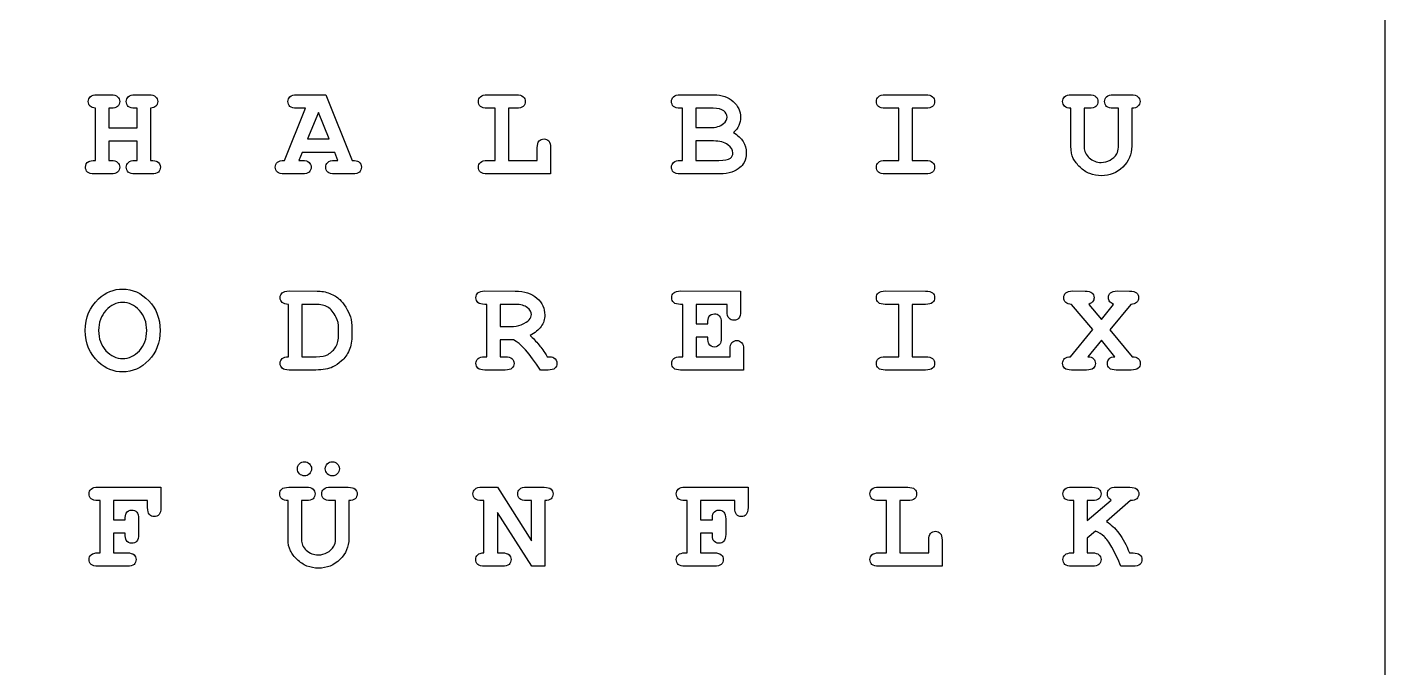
# Model space of a CAD drawing. Extents: x -6 to 224, y 54 to 284.
# Drawn here: x 108.9 to 223.7, y 115.1 to 169.3 of the extents above; entities that cross this region are included whole.
import ezdxf

# ---------------------------------------------------------------- set-up
doc = ezdxf.new("R2010")
doc.units = 0
doc.layers.add('Ebene_1', color=7, linetype='CONTINUOUS')

msp = doc.modelspace()

# ---------------------------------------------------------------- linework, layer by layer
at = {"layer": 'Ebene_1', "color": 2}
msp.add_lwpolyline([(-6.010717, 284.2012), (223.725, 284.2012), (223.725, 54.46548), (-6.010717, 54.46548)], close=True, dxfattribs=at)
at = {"layer": 'Ebene_1', "color": 7}
for points in [[(114.78271, 163.61295), (115.93475, 163.60695)], [(117.99629, 163.61247), (119.14833, 163.60647)], [(131.67195, 163.61294), (134.11383, 163.60694), (136.36279, 158.05621)], [(147.795, 163.61294), (150.24239, 163.60694)], [(164.1275, 163.61294), (166.96075, 163.61294)], [(181.46322, 163.61294), (184.87524, 163.60694)], [(197.21696, 163.60742), (198.69973, 163.61342)], [(200.7723, 163.61342), (202.25507, 163.60742)], [(114.62837, 158.0567), (114.62837, 162.47744)], [(115.93475, 162.47696), (115.75836, 162.47696), (115.75836, 160.82332), (118.17268, 160.82332), (118.17268, 162.47696), (117.99629, 162.47696)], [(119.30267, 162.47648), (119.30267, 158.05574)], [(130.63566, 158.05669), (132.41058, 162.47743), (131.67195, 162.47743)], [(147.795, 158.05669), (148.45094, 158.05669), (148.45094, 162.47743), (147.795, 162.47743)], [(149.58094, 162.47743), (149.58094, 158.05669), (152.01731, 158.05669), (152.01731, 159.12604)], [(150.24239, 162.47695), (149.58094, 162.47743)], [(164.30389, 158.05669), (164.30389, 162.47743), (164.1275, 162.47743)], [(166.90563, 162.47743), (165.43388, 162.47743), (165.43388, 160.83481)], [(181.46322, 158.05669), (182.60423, 158.05669), (182.60423, 162.47743), (181.46322, 162.47743)], [(183.73422, 162.47743), (183.73422, 158.05669), (184.87524, 158.05669)], [(184.87524, 162.47695), (183.73422, 162.47743)], [(197.16184, 159.27487), (197.16184, 162.47743)], [(198.69973, 162.47791), (198.29183, 162.47791), (198.29183, 159.17613)], [(201.1802, 159.17613), (201.1802, 162.47791), (200.7723, 162.47791)], [(202.31019, 162.47743), (202.31019, 159.27487)], [(165.43388, 160.83481), (166.67412, 160.83481)], [(118.17268, 159.6938), (115.75836, 159.6938), (115.75836, 158.05669), (115.93475, 158.05669)], [(117.99629, 158.05573), (118.17268, 158.05573), (118.17268, 159.6938)], [(166.92768, 159.70482), (165.43388, 159.70482), (165.43388, 158.05669)], [(134.87451, 158.74571), (132.12946, 158.74571), (131.85385, 158.05669), (132.12946, 158.05669)], [(134.869, 158.05621), (135.1446, 158.05621), (134.87451, 158.74571)], [(153.1473, 159.12604), (153.1473, 156.92669), (147.795, 156.92669)], [(164.1275, 158.05669), (164.30389, 158.05669)], [(165.43388, 158.05669), (167.38518, 158.05669)], [(115.93475, 156.92669), (114.5512, 156.92669)], [(119.37985, 156.92573), (117.99629, 156.92573)], [(132.12946, 156.92669), (130.6081, 156.92669)], [(136.39035, 156.92621), (134.869, 156.92621)], [(167.44582, 156.92669), (164.1275, 156.92669)], [(184.87524, 156.92669), (181.46322, 156.92669)], [(130.96639, 141.46202), (130.96639, 145.88276)], [(131.02151, 147.01827), (133.38623, 147.01227)], [(133.28701, 145.88276), (132.09638, 145.88276), (132.09638, 141.46202)], [(147.58002, 147.01827), (150.13766, 147.01227)], [(147.58002, 141.46202), (147.75641, 141.46202), (147.75641, 145.88276), (147.58002, 145.88276)], [(150.18176, 145.88276), (148.8864, 145.88276), (148.8864, 144.01414)], [(164.14404, 147.01827), (169.21522, 147.01227), (169.21522, 145.29247)], [(164.14404, 141.46202), (164.32043, 141.46202), (164.32043, 145.88276), (164.14404, 145.88276)], [(168.08523, 145.29247), (168.08523, 145.88227), (165.45042, 145.88227), (165.45042, 144.25068), (166.44261, 144.25068)], [(181.46322, 147.01827), (184.87524, 147.01227)], [(181.46322, 141.46202), (182.60423, 141.46202), (182.60423, 145.88276), (181.46322, 145.88276)], [(183.73422, 145.88276), (183.73422, 141.46202), (184.87524, 141.46202)], [(184.87524, 145.88227), (183.73422, 145.88276)], [(197.13428, 141.46202), (199.00841, 143.74956), (197.22247, 145.88276)], [(197.32169, 147.01827), (198.36349, 147.01227)], [(198.68871, 145.88227), (199.74153, 144.61999), (200.7723, 145.88227)], [(201.09752, 147.01778), (202.1338, 147.01178)], [(202.23302, 145.88178), (200.46913, 143.73854)], [(135.21075, 143.3141), (135.21075, 143.84878)], [(136.34074, 143.82073), (136.34074, 143.28054)], [(148.8864, 144.01414), (149.76835, 144.01414)], [(167.57262, 144.33336), (167.57262, 143.03249)], [(200.46913, 143.73854), (202.35429, 141.46202)], [(148.8864, 142.88415), (148.8864, 141.46202), (149.2943, 141.46202)], [(150.00537, 142.88366), (148.8864, 142.88415)], [(165.45042, 143.12118), (165.45042, 141.46202), (168.33327, 141.46202), (168.33327, 142.07387)], [(166.44261, 143.12069), (165.45042, 143.12118)], [(200.88805, 141.46202), (199.75255, 142.8621), (198.60602, 141.46202)], [(130.96639, 141.46153), (130.96639, 141.46202)], [(132.09638, 141.46202), (133.29803, 141.46202)], [(169.46327, 142.07387), (169.46327, 140.33203), (164.14404, 140.33203)], [(133.29252, 140.33154), (131.02151, 140.33154)], [(149.2943, 140.33203), (147.58002, 140.33203)], [(152.92681, 140.33154), (152.28189, 140.33154)], [(184.87524, 140.33203), (181.46322, 140.33203)], [(198.48476, 140.33203), (197.21696, 140.33203)], [(202.27161, 140.33203), (200.9983, 140.33203)], [(114.85437, 130.4236), (120.1736, 130.4176), (120.1736, 128.69229)], [(130.98293, 130.41809), (132.4657, 130.42409)], [(134.53827, 130.42409), (136.02104, 130.41809)], [(147.33198, 130.4236), (148.63836, 130.4176), (151.52673, 125.88661), (151.52673, 129.28761), (151.11883, 129.28761)], [(151.11883, 130.42311), (152.6016, 130.41711)], [(164.52989, 130.4236), (169.84912, 130.4176), (169.84912, 128.69229)], [(180.912, 130.4236), (183.3594, 130.4176)], [(197.24452, 130.4236), (198.9588, 130.4176)], [(201.00385, 130.42311), (202.15589, 130.41711)], [(114.85437, 124.86735), (115.03076, 124.86735), (115.03076, 129.2881), (114.85437, 129.2881)], [(119.0436, 128.69229), (119.0436, 129.28761), (116.16075, 129.28761), (116.16075, 127.6505), (117.15294, 127.6505)], [(130.92781, 126.08553), (130.92781, 129.2881)], [(132.4657, 129.28859), (132.0578, 129.28859), (132.0578, 125.98681)], [(134.94617, 125.98681), (134.94617, 129.28859), (134.53827, 129.28859)], [(136.07616, 129.2881), (136.07616, 126.08553)], [(147.50837, 124.86735), (147.50837, 129.2881), (147.33198, 129.2881)], [(152.66223, 129.28712), (152.66223, 123.73638), (151.54326, 123.73638), (148.63836, 128.28488)], [(164.52989, 124.86735), (164.70628, 124.86735), (164.70628, 129.2881), (164.52989, 129.2881)], [(168.71913, 128.69229), (168.71913, 129.28761), (165.83627, 129.28761), (165.83627, 127.6505), (166.82846, 127.6505)], [(180.912, 124.86735), (181.56795, 124.86735), (181.56795, 129.2881), (180.912, 129.2881)], [(182.69794, 129.2881), (182.69794, 124.86735), (185.13431, 124.86735), (185.13431, 125.93671)], [(183.3594, 129.28761), (182.69794, 129.2881)], [(197.24452, 124.86735), (197.42091, 124.86735), (197.42091, 129.2881), (197.24452, 129.2881)], [(198.9588, 129.28761), (198.5509, 129.28761), (198.5509, 127.61191), (200.55733, 129.33722)], [(202.19448, 129.28712), (200.166, 127.5122)], [(118.28295, 127.73318), (118.28295, 126.43231)], [(148.63836, 128.28488), (148.63836, 124.86735), (149.04626, 124.86735)], [(167.95847, 127.73318), (167.95847, 126.43231)], [(116.16075, 126.52099), (116.16075, 124.86735), (117.3183, 124.86735)], [(117.15294, 126.5205), (116.16075, 126.52099)], [(165.83627, 126.52099), (165.83627, 124.86735), (166.99382, 124.86735)], [(166.82846, 126.5205), (165.83627, 126.52099)], [(199.24547, 126.70743), (198.5509, 126.11861)], [(186.2643, 125.93671), (186.2643, 123.73736), (180.912, 123.73736)], [(198.5509, 126.11861), (198.5509, 124.86735), (198.9588, 124.86735)], [(202.11731, 124.86637), (202.42047, 124.86637)], [(117.3183, 123.73736), (114.85437, 123.73736)], [(149.04626, 123.73736), (147.56349, 123.73736)], [(166.99382, 123.73736), (164.52989, 123.73736)], [(198.9588, 123.73736), (197.24452, 123.73736)], [(202.42047, 123.73638), (201.39521, 123.73638)]]:
    msp.add_lwpolyline(points, dxfattribs=at)
for points in [[(134.40598, 159.8757), (133.49647, 162.11363), (132.58145, 159.8757)], [(202.31019, 162.47743)], [(118.97746, 143.67239)], [(120.10745, 143.67239)], [(132.91218, 131.98354)], [(135.27138, 131.98354)], [(136.07616, 129.2881)]]:
    msp.add_lwpolyline(points, close=True, dxfattribs=at)
for points in [[(114.02754, 163.04519), (114.02754, 163.21423), (114.0845, 163.350197), (114.19842, 163.45309)], [(114.19842, 163.45309), (114.316013, 163.559663), (114.510777, 163.61295), (114.78271, 163.61295)], [(115.93475, 163.60695), (116.206683, 163.60695), (116.39961, 163.555503), (116.51353, 163.45261)], [(116.51353, 163.45261), (116.631117, 163.349717), (116.68991, 163.21375), (116.68991, 163.04471)], [(117.24113, 163.04471), (117.24113, 163.21375), (117.29809, 163.349717), (117.41201, 163.45261)], [(117.41201, 163.45261), (117.529603, 163.559183), (117.724363, 163.61247), (117.99629, 163.61247)], [(119.14833, 163.60647), (119.420263, 163.60647), (119.61319, 163.555023), (119.72711, 163.45213)], [(119.72711, 163.45213), (119.844703, 163.349237), (119.9035, 163.21327), (119.9035, 163.04423)], [(130.91678, 163.04518), (130.91678, 163.21422), (130.97374, 163.350187), (131.08766, 163.45308)], [(131.08766, 163.45308), (131.205253, 163.559653), (131.400017, 163.61294), (131.67195, 163.61294)], [(147.03983, 163.04518), (147.03983, 163.21422), (147.09679, 163.350187), (147.21071, 163.45308)], [(147.21071, 163.45308), (147.328303, 163.559653), (147.523067, 163.61294), (147.795, 163.61294)], [(150.24239, 163.60694), (150.514323, 163.60694), (150.70725, 163.555493), (150.82117, 163.4526)], [(150.82117, 163.4526), (150.938763, 163.349707), (150.99756, 163.21374), (150.99756, 163.0447)], [(163.37234, 163.04518), (163.37234, 163.21422), (163.429297, 163.350187), (163.54321, 163.45308)], [(163.54321, 163.45308), (163.660803, 163.559653), (163.855567, 163.61294), (164.1275, 163.61294)], [(166.96075, 163.61294), (167.636903, 163.61294), (168.18077, 163.423687), (168.59235, 163.04518)], [(180.70805, 163.04518), (180.70805, 163.21422), (180.76501, 163.350187), (180.87893, 163.45308)], [(180.87893, 163.45308), (180.996523, 163.559653), (181.191287, 163.61294), (181.46322, 163.61294)], [(184.87524, 163.60694), (185.147173, 163.60694), (185.3401, 163.555493), (185.45402, 163.4526)], [(185.45402, 163.4526), (185.571613, 163.349707), (185.63041, 163.21374), (185.63041, 163.0447)], [(196.4618, 163.04518), (196.4618, 163.21422), (196.518757, 163.350187), (196.63267, 163.45308)], [(196.63267, 163.45308), (196.74659, 163.555973), (196.941353, 163.60742), (197.21696, 163.60742)], [(198.69973, 163.61342), (198.971663, 163.61342), (199.16459, 163.560133), (199.27851, 163.45356)], [(199.27851, 163.45356), (199.396103, 163.350667), (199.4549, 163.2147), (199.4549, 163.04566)], [(200.01713, 163.04566), (200.01713, 163.2147), (200.07409, 163.350667), (200.18801, 163.45356)], [(200.18801, 163.45356), (200.305603, 163.560133), (200.500367, 163.61342), (200.7723, 163.61342)], [(202.25507, 163.60742), (202.527003, 163.60742), (202.71993, 163.555973), (202.83385, 163.45308)], [(202.83385, 163.45308), (202.951437, 163.350187), (203.01023, 163.21422), (203.01023, 163.04518)], [(114.17637, 162.65934), (114.07715, 162.762233), (114.02754, 162.89085), (114.02754, 163.04519)], [(114.62837, 162.47744), (114.42993, 162.49584), (114.279263, 162.556473), (114.17637, 162.65934)], [(116.51353, 162.6313), (116.39961, 162.528407), (116.206683, 162.47696), (115.93475, 162.47696)], [(116.68991, 163.04471), (116.68991, 162.875677), (116.631117, 162.737873), (116.51353, 162.6313)], [(117.41201, 162.6313), (117.29809, 162.737873), (117.24113, 162.875677), (117.24113, 163.04471)], [(117.99629, 162.47696), (117.724363, 162.47696), (117.529603, 162.528407), (117.41201, 162.6313)], [(119.74916, 162.65838), (119.64994, 162.555487), (119.50111, 162.494853), (119.30267, 162.47648)], [(119.9035, 163.04423), (119.9035, 162.88989), (119.852053, 162.761273), (119.74916, 162.65838)], [(131.08766, 162.63177), (130.97374, 162.738343), (130.91678, 162.876147), (130.91678, 163.04518)], [(131.67195, 162.47743), (131.400017, 162.47743), (131.205253, 162.528877), (131.08766, 162.63177)], [(147.21071, 162.63177), (147.09679, 162.738343), (147.03983, 162.876147), (147.03983, 163.04518)], [(147.795, 162.47743), (147.523067, 162.47743), (147.328303, 162.528877), (147.21071, 162.63177)], [(150.82117, 162.63129), (150.70725, 162.528397), (150.514323, 162.47695), (150.24239, 162.47695)], [(150.99756, 163.0447), (150.99756, 162.875667), (150.938763, 162.737863), (150.82117, 162.63129)], [(163.54321, 162.63177), (163.429297, 162.738343), (163.37234, 162.876147), (163.37234, 163.04518)], [(164.1275, 162.47743), (163.855567, 162.47743), (163.660803, 162.528877), (163.54321, 162.63177)], [(167.7986, 162.25143), (167.611187, 162.402097), (167.31353, 162.47743), (166.90563, 162.47743)], [(168.07972, 161.73329), (168.07972, 161.93173), (167.986013, 162.104443), (167.7986, 162.25143)], [(168.59235, 163.04518), (169.003923, 162.670353), (169.20971, 162.22387), (169.20971, 161.70573)], [(180.87893, 162.63177), (180.76501, 162.738343), (180.70805, 162.876147), (180.70805, 163.04518)], [(181.46322, 162.47743), (181.191287, 162.47743), (180.996523, 162.528877), (180.87893, 162.63177)], [(185.45402, 162.63129), (185.3401, 162.528397), (185.147173, 162.47695), (184.87524, 162.47695)], [(185.63041, 163.0447), (185.63041, 162.875667), (185.571613, 162.737863), (185.45402, 162.63129)], [(196.63267, 162.63729), (196.518757, 162.743857), (196.4618, 162.87982), (196.4618, 163.04518)], [(197.16184, 162.47743), (196.92298, 162.47743), (196.74659, 162.530717), (196.63267, 162.63729)], [(199.27851, 162.63225), (199.16459, 162.529357), (198.971663, 162.47791), (198.69973, 162.47791)], [(199.4549, 163.04566), (199.4549, 162.876627), (199.396103, 162.738823), (199.27851, 162.63225)], [(200.18801, 162.63225), (200.07409, 162.738823), (200.01713, 162.876627), (200.01713, 163.04566)], [(200.7723, 162.47791), (200.500367, 162.47791), (200.305603, 162.529357), (200.18801, 162.63225)], [(202.83936, 162.63729), (202.72544, 162.530717), (202.54905, 162.47743), (202.31019, 162.47743)], [(203.01023, 163.04518), (203.01023, 162.87982), (202.953273, 162.743857), (202.83936, 162.63729)], [(166.67412, 160.83481), (167.118767, 160.83481), (167.48808, 160.94689), (167.78206, 161.17105)], [(167.78206, 161.17105), (167.9805, 161.321717), (168.07972, 161.50913), (168.07972, 161.73329)], [(169.06639, 161.0112), (168.97085, 160.794387), (168.825697, 160.594113), (168.63093, 160.41038)], [(169.20971, 161.70573), (169.20971, 161.459523), (169.161937, 161.228013), (169.06639, 161.0112)], [(152.01731, 159.12604), (152.01731, 159.397973), (152.068757, 159.5909), (152.17165, 159.70482)], [(152.17165, 159.70482), (152.278217, 159.822413), (152.41602, 159.88121), (152.58506, 159.88121)], [(152.58506, 159.88121), (152.750427, 159.88121), (152.884557, 159.822413), (152.98745, 159.70482)], [(152.98745, 159.70482), (153.094017, 159.5909), (153.1473, 159.397973), (153.1473, 159.12604)], [(168.14586, 159.37409), (167.862907, 159.594577), (167.456847, 159.70482), (166.92768, 159.70482)], [(168.63093, 160.41038), (168.987383, 160.19724), (169.253803, 159.947353), (169.43019, 159.66072)], [(168.5703, 158.70161), (168.5703, 158.929443), (168.42882, 159.153603), (168.14586, 159.37409)], [(168.35532, 158.26064), (168.49864, 158.363533), (168.5703, 158.510523), (168.5703, 158.70161)], [(169.43019, 159.66072), (169.610257, 159.377767), (169.70029, 159.056227), (169.70029, 158.6961)], [(169.70029, 158.6961), (169.70029, 158.409467), (169.63598, 158.143043), (169.50736, 157.89683)], [(197.36579, 158.23307), (197.229823, 158.493983), (197.16184, 158.84125), (197.16184, 159.27487)], [(198.29183, 159.17613), (198.29183, 158.83805), (198.43147, 158.538557), (198.71075, 158.27765)], [(200.47464, 158.07921), (200.706153, 158.204157), (200.895407, 158.38606), (201.0424, 158.62492)], [(201.0424, 158.62492), (201.134267, 158.775587), (201.1802, 158.959323), (201.1802, 159.17613)], [(202.31019, 159.27487), (202.31019, 158.576663), (202.05847, 157.98319), (201.55503, 157.49445)], [(113.79603, 157.49445), (113.79603, 157.700237), (113.886063, 157.860087), (114.06613, 157.974)], [(113.96691, 157.08103), (113.85299, 157.187603), (113.79603, 157.32541), (113.79603, 157.49445)], [(114.06613, 157.974), (114.154323, 158.0328), (114.341737, 158.060367), (114.62837, 158.0567)], [(115.93475, 158.05669), (116.206683, 158.05669), (116.39961, 158.003403), (116.51353, 157.89683)], [(116.51353, 157.89683), (116.631117, 157.793937), (116.68991, 157.65797), (116.68991, 157.48893)], [(116.68991, 157.48893), (116.68991, 157.32357), (116.631117, 157.187603), (116.51353, 157.08103)], [(117.24113, 157.49349), (117.24113, 157.65885), (117.299927, 157.792977), (117.41752, 157.89587)], [(117.41201, 157.08007), (117.29809, 157.186643), (117.24113, 157.32445), (117.24113, 157.49349)], [(117.41752, 157.89587), (117.535113, 158.002443), (117.728037, 158.05573), (117.99629, 158.05573)], [(119.30267, 158.05574), (119.592983, 158.05574), (119.780397, 158.028173), (119.86491, 157.97304)], [(119.86491, 157.97304), (120.044977, 157.859127), (120.13501, 157.697437), (120.13501, 157.48797)], [(120.13501, 157.48797), (120.13501, 157.32261), (120.076213, 157.186643), (119.95862, 157.08007)], [(129.85294, 157.49445), (129.85294, 157.66349), (129.913573, 157.801293), (130.03484, 157.90786)], [(130.02933, 157.08103), (129.911737, 157.187603), (129.85294, 157.32541), (129.85294, 157.49445)], [(130.03484, 157.90786), (130.156107, 158.014427), (130.35638, 158.064037), (130.63566, 158.05669)], [(132.12946, 158.05669), (132.401393, 158.05669), (132.594317, 158.003403), (132.70823, 157.89683)], [(132.70823, 157.89683), (132.825823, 157.793937), (132.88462, 157.65797), (132.88462, 157.48893)], [(132.88462, 157.48893), (132.88462, 157.32357), (132.825823, 157.187603), (132.70823, 157.08103)], [(134.11383, 157.49397), (134.11383, 157.65933), (134.17079, 157.793457), (134.28471, 157.89635)], [(134.28471, 157.08055), (134.17079, 157.187123), (134.11383, 157.32493), (134.11383, 157.49397)], [(134.28471, 157.89635), (134.402303, 158.002923), (134.597067, 158.05621), (134.869, 158.05621)], [(136.36279, 158.05621), (136.627377, 158.05621), (136.80193, 158.02681), (136.88645, 157.96801)], [(136.88645, 157.96801), (137.055483, 157.846743), (137.14, 157.68689), (137.14, 157.48845)], [(137.14, 157.48845), (137.14, 157.32309), (137.083043, 157.187123), (136.96913, 157.08055)], [(147.03983, 157.49445), (147.03983, 157.65981), (147.09679, 157.793937), (147.21071, 157.89683)], [(147.21071, 157.08103), (147.09679, 157.187603), (147.03983, 157.32541), (147.03983, 157.49445)], [(147.21071, 157.89683), (147.328303, 158.003403), (147.523067, 158.05669), (147.795, 158.05669)], [(163.37234, 157.49445), (163.37234, 157.65981), (163.431137, 157.793937), (163.54873, 157.89683)], [(163.54321, 157.08103), (163.429297, 157.187603), (163.37234, 157.32541), (163.37234, 157.49445)], [(163.54873, 157.89683), (163.666317, 158.003403), (163.85924, 158.05669), (164.1275, 158.05669)], [(167.38518, 158.05669), (167.844527, 158.05669), (168.167907, 158.124673), (168.35532, 158.26064)], [(169.15459, 157.45035), (168.967177, 157.29601), (168.737503, 157.16923), (168.46557, 157.07001)], [(169.50736, 157.89683), (169.41182, 157.709417), (169.29423, 157.56059), (169.15459, 157.45035)], [(180.70805, 157.49445), (180.70805, 157.65981), (180.76501, 157.793937), (180.87893, 157.89683)], [(180.87893, 157.08103), (180.76501, 157.187603), (180.70805, 157.32541), (180.70805, 157.49445)], [(180.87893, 157.89683), (180.996523, 158.003403), (181.191287, 158.05669), (181.46322, 158.05669)], [(184.87524, 158.05669), (185.147173, 158.05669), (185.3401, 158.003403), (185.45402, 157.89683)], [(185.45402, 157.89683), (185.571613, 157.793937), (185.63041, 157.65797), (185.63041, 157.48893)], [(185.63041, 157.48893), (185.63041, 157.32357), (185.571613, 157.187603), (185.45402, 157.08103)], [(197.93354, 157.48893), (197.691007, 157.72779), (197.501757, 157.975837), (197.36579, 158.23307)], [(198.76036, 156.94323), (198.45536, 157.06817), (198.179753, 157.25007), (197.93354, 157.48893)], [(198.71075, 158.27765), (198.99371, 158.020417), (199.333627, 157.8918), (199.7305, 157.8918)], [(199.7305, 157.8918), (199.995087, 157.8918), (200.243133, 157.95427), (200.47464, 158.07921)], [(201.55503, 157.49445), (201.055257, 157.005703), (200.452593, 156.76133), (199.74704, 156.76133)], [(114.5512, 156.92669), (114.279267, 156.92669), (114.084503, 156.978137), (113.96691, 157.08103)], [(116.51353, 157.08103), (116.39961, 156.978137), (116.206683, 156.92669), (115.93475, 156.92669)], [(117.99629, 156.92573), (117.724363, 156.92573), (117.529603, 156.977177), (117.41201, 157.08007)], [(119.95862, 157.08007), (119.8447, 156.977177), (119.651777, 156.92573), (119.37985, 156.92573)], [(130.6081, 156.92669), (130.336167, 156.92669), (130.143243, 156.978137), (130.02933, 157.08103)], [(132.70823, 157.08103), (132.594317, 156.978137), (132.401393, 156.92669), (132.12946, 156.92669)], [(134.869, 156.92621), (134.597067, 156.92621), (134.402303, 156.977657), (134.28471, 157.08055)], [(136.96913, 157.08055), (136.85521, 156.977657), (136.662283, 156.92621), (136.39035, 156.92621)], [(147.795, 156.92669), (147.523067, 156.92669), (147.328303, 156.978137), (147.21071, 157.08103)], [(164.1275, 156.92669), (163.855567, 156.92669), (163.660803, 156.978137), (163.54321, 157.08103)], [(168.46557, 157.07001), (168.193637, 156.974463), (167.85372, 156.92669), (167.44582, 156.92669)], [(181.46322, 156.92669), (181.191287, 156.92669), (180.996523, 156.978137), (180.87893, 157.08103)], [(185.45402, 157.08103), (185.3401, 156.978137), (185.147173, 156.92669), (184.87524, 156.92669)], [(199.74704, 156.76133), (199.397933, 156.76133), (199.06904, 156.821963), (198.76036, 156.94323)], [(114.89846, 146.3513), (115.5048, 146.906187), (116.184633, 147.18363), (116.93796, 147.18363)], [(116.93796, 147.18363), (117.775807, 147.18363), (118.512597, 146.849227), (119.14833, 146.18042)], [(113.77399, 143.67239), (113.77399, 144.76747), (114.148813, 145.66044), (114.89846, 146.3513)], [(116.93796, 146.05364), (116.412467, 146.05364), (115.942097, 145.827643), (115.52685, 145.37565)], [(118.35458, 145.37565), (117.939333, 145.827643), (117.467127, 146.05364), (116.93796, 146.05364)], [(119.14833, 146.18042), (119.787743, 145.515287), (120.10745, 144.679277), (120.10745, 143.67239)], [(130.26635, 146.45052), (130.26635, 146.61956), (130.32331, 146.755527), (130.43723, 146.85842)], [(130.43723, 146.04262), (130.32331, 146.149187), (130.26635, 146.285153), (130.26635, 146.45052)], [(130.43723, 146.85842), (130.554817, 146.964987), (130.749577, 147.01827), (131.02151, 147.01827)], [(130.96639, 145.88276), (130.72753, 145.88676), (130.551143, 145.940047), (130.43723, 146.04262)], [(134.28471, 145.64574), (134.020123, 145.803753), (133.687557, 145.88276), (133.28701, 145.88276)], [(133.38623, 147.01227), (133.753703, 147.01227), (134.111993, 146.944287), (134.4611, 146.80832)], [(134.4611, 146.80832), (134.813873, 146.672353), (135.09683, 146.499637), (135.30997, 146.29017)], [(135.30997, 146.29017), (135.471657, 146.132157), (135.63886, 145.915347), (135.81158, 145.63974)], [(146.82486, 146.45052), (146.82486, 146.61956), (146.88182, 146.755527), (146.99574, 146.85842)], [(146.99574, 146.0371), (146.88182, 146.143673), (146.82486, 146.28148), (146.82486, 146.45052)], [(146.99574, 146.85842), (147.113327, 146.964987), (147.308087, 147.01827), (147.58002, 147.01827)], [(147.58002, 145.88276), (147.308087, 145.88276), (147.113327, 145.934207), (146.99574, 146.0371)], [(150.13766, 147.01227), (150.935087, 147.01227), (151.55245, 146.81383), (151.98975, 146.41695)], [(151.17946, 145.60716), (150.951627, 145.790893), (150.61906, 145.88276), (150.18176, 145.88276)], [(151.98975, 146.41695), (152.430723, 146.02375), (152.65121, 145.544193), (152.65121, 144.97828)], [(163.38887, 146.45052), (163.38887, 146.61956), (163.44583, 146.755527), (163.55975, 146.85842)], [(163.55975, 146.0371), (163.44583, 146.143673), (163.38887, 146.28148), (163.38887, 146.45052)], [(163.55975, 146.85842), (163.677343, 146.964987), (163.872107, 147.01827), (164.14404, 147.01827)], [(164.14404, 145.88276), (163.872107, 145.88276), (163.677343, 145.934207), (163.55975, 146.0371)], [(180.70805, 146.45052), (180.70805, 146.61956), (180.76501, 146.755527), (180.87893, 146.85842)], [(180.87893, 146.0371), (180.76501, 146.143673), (180.70805, 146.28148), (180.70805, 146.45052)], [(180.87893, 146.85842), (180.996523, 146.964987), (181.191287, 147.01827), (181.46322, 147.01827)], [(181.46322, 145.88276), (181.191287, 145.88276), (180.996523, 145.934207), (180.87893, 146.0371)], [(184.87524, 147.01227), (185.147173, 147.01227), (185.3401, 146.960823), (185.45402, 146.85793)], [(185.45402, 146.03661), (185.3401, 145.933717), (185.147173, 145.88227), (184.87524, 145.88227)], [(185.45402, 146.85793), (185.571613, 146.755037), (185.63041, 146.61907), (185.63041, 146.45003)], [(185.63041, 146.45003), (185.63041, 146.28099), (185.571613, 146.143183), (185.45402, 146.03661)], [(196.56653, 146.45052), (196.56653, 146.61956), (196.623487, 146.755527), (196.7374, 146.85842)], [(196.72638, 146.04813), (196.619813, 146.154697), (196.56653, 146.288827), (196.56653, 146.45052)], [(197.22247, 145.88276), (197.001983, 145.890093), (196.83662, 145.945217), (196.72638, 146.04813)], [(196.7374, 146.85842), (196.854993, 146.964987), (197.049757, 147.01827), (197.32169, 147.01827)], [(198.36349, 147.01227), (198.635423, 147.01227), (198.828347, 146.960823), (198.94226, 146.85793)], [(199.00841, 146.10827), (198.96061, 146.045803), (198.854043, 145.97047), (198.68871, 145.88227)], [(198.94226, 146.85793), (199.059853, 146.755037), (199.11865, 146.61907), (199.11865, 146.45003)], [(199.11865, 146.45003), (199.11865, 146.325083), (199.081903, 146.211163), (199.00841, 146.10827)], [(200.34235, 146.45003), (200.34235, 146.61539), (200.39931, 146.751357), (200.51323, 146.85793)], [(200.45259, 146.10827), (200.379097, 146.211163), (200.34235, 146.325083), (200.34235, 146.45003)], [(200.7723, 145.88227), (200.606933, 145.97047), (200.500363, 146.045803), (200.45259, 146.10827)], [(200.51323, 146.85793), (200.630823, 146.964497), (200.825587, 147.01778), (201.09752, 147.01778)], [(202.1338, 147.01178), (202.405733, 147.01178), (202.59866, 146.960333), (202.71258, 146.85744)], [(202.71809, 146.04715), (202.60785, 145.940583), (202.44616, 145.88546), (202.23302, 145.88178)], [(202.71258, 146.85744), (202.830173, 146.754547), (202.88897, 146.61858), (202.88897, 146.44954)], [(202.88897, 146.44954), (202.88897, 146.287847), (202.83201, 146.153717), (202.71809, 146.04715)], [(115.52685, 145.37565), (115.111603, 144.92365), (114.90398, 144.355897), (114.90398, 143.67239)], [(118.97746, 143.67239), (118.97746, 144.35957), (118.769833, 144.927323), (118.35458, 145.37565)], [(135.0068, 144.78585), (134.793667, 145.20477), (134.55297, 145.4914), (134.28471, 145.64574)], [(135.21075, 143.84878), (135.21075, 144.205233), (135.142767, 144.51759), (135.0068, 144.78585)], [(135.81158, 145.63974), (135.987967, 145.364133), (136.120257, 145.090363), (136.20845, 144.81843)], [(136.20845, 144.81843), (136.296643, 144.546497), (136.34074, 144.21393), (136.34074, 143.82073)], [(151.52121, 145.01736), (151.52121, 145.230493), (151.407293, 145.427093), (151.17946, 145.60716)], [(151.33931, 144.5819), (151.460577, 144.728887), (151.52121, 144.87404), (151.52121, 145.01736)], [(152.65121, 144.97828), (152.65121, 144.6255), (152.548313, 144.303957), (152.34252, 144.01365)], [(166.44261, 144.25068), (166.44261, 144.54466), (166.470177, 144.73391), (166.52531, 144.81843)], [(166.52531, 144.81843), (166.63923, 144.99849), (166.80092, 145.08852), (167.01038, 145.08852)], [(167.01038, 145.08852), (167.175747, 145.08852), (167.309877, 145.029727), (167.41277, 144.91214)], [(167.41277, 144.91214), (167.519337, 144.79822), (167.57262, 144.605293), (167.57262, 144.33336)], [(168.23957, 144.7137), (168.136677, 144.827613), (168.08523, 145.020537), (168.08523, 145.29247)], [(169.21522, 145.29247), (169.21522, 145.024217), (169.163773, 144.831293), (169.06088, 144.7137)], [(114.89846, 140.999), (114.148813, 141.68618), (113.77399, 142.57731), (113.77399, 143.67239)], [(114.90398, 143.67239), (114.90398, 142.988883), (115.111603, 142.421133), (115.52685, 141.96914)], [(118.35458, 141.96914), (118.769833, 142.41746), (118.97746, 142.98521), (118.97746, 143.67239)], [(120.10745, 143.67239), (120.10745, 142.669177), (119.787743, 141.833167), (119.14833, 141.16436)], [(149.76835, 144.01414), (150.095403, 144.01414), (150.387547, 144.06375), (150.64478, 144.16297)], [(150.64478, 144.16297), (150.990207, 144.295263), (151.221717, 144.434907), (151.33931, 144.5819)], [(152.34252, 144.01365), (152.136733, 143.727023), (151.826217, 143.47163), (151.41097, 143.24747)], [(168.65298, 144.54282), (168.48394, 144.54282), (168.346137, 144.59978), (168.23957, 144.7137)], [(169.06088, 144.7137), (168.957987, 144.59978), (168.82202, 144.54282), (168.65298, 144.54282)], [(134.98475, 142.29986), (135.135417, 142.560773), (135.21075, 142.898853), (135.21075, 143.3141)], [(136.34074, 143.28054), (136.34074, 142.80282), (136.259897, 142.378383), (136.09821, 142.00723)], [(152.28189, 140.33154), (151.36687, 141.746327), (150.60803, 142.597033), (150.00537, 142.88366)], [(151.41097, 143.24747), (151.64983, 143.038003), (151.905227, 142.769743), (152.17716, 142.44269)], [(152.17716, 142.44269), (152.3462, 142.23323), (152.574037, 141.906177), (152.86067, 141.46153)], [(166.52531, 142.54742), (166.470177, 142.63194), (166.44261, 142.82303), (166.44261, 143.12069)], [(167.01038, 142.27733), (166.80092, 142.27733), (166.63923, 142.36736), (166.52531, 142.54742)], [(167.48442, 142.5364), (167.366827, 142.363687), (167.208813, 142.27733), (167.01038, 142.27733)], [(167.57262, 143.03249), (167.57262, 142.786283), (167.54322, 142.62092), (167.48442, 142.5364)], [(168.33327, 142.07387), (168.33327, 142.345803), (168.38472, 142.538727), (168.48762, 142.65264)], [(168.48762, 142.65264), (168.594187, 142.770233), (168.73199, 142.82903), (168.90103, 142.82903)], [(168.90103, 142.82903), (169.06639, 142.82903), (169.200517, 142.770233), (169.30341, 142.65264)], [(169.30341, 142.65264), (169.409983, 142.538727), (169.46327, 142.345803), (169.46327, 142.07387)], [(115.52685, 141.96914), (115.942097, 141.520813), (116.412467, 141.29665), (116.93796, 141.29665)], [(116.93796, 141.29665), (117.467127, 141.29665), (117.939333, 141.520813), (118.35458, 141.96914)], [(130.26635, 140.89929), (130.26635, 141.06465), (130.32331, 141.200617), (130.43723, 141.30719)], [(130.43723, 141.30719), (130.554817, 141.413757), (130.731203, 141.465203), (130.96639, 141.46153)], [(133.29803, 141.46202), (133.746357, 141.46202), (134.084437, 141.526327), (134.31227, 141.65494)], [(134.31227, 141.65494), (134.609923, 141.82398), (134.834083, 142.038953), (134.98475, 142.29986)], [(136.09821, 142.00723), (135.936517, 141.639757), (135.72338, 141.338427), (135.4588, 141.10324)], [(146.82486, 140.89978), (146.82486, 141.06514), (146.883657, 141.199267), (147.00125, 141.30216)], [(147.00125, 141.30216), (147.118843, 141.408733), (147.311767, 141.46202), (147.58002, 141.46202)], [(149.2943, 141.46202), (149.566233, 141.46202), (149.75916, 141.408733), (149.87308, 141.30216)], [(149.87308, 141.30216), (149.990673, 141.199267), (150.04947, 141.063303), (150.04947, 140.89427)], [(152.86067, 141.46153), (153.147297, 141.46153), (153.336547, 141.43213), (153.42842, 141.37333)], [(153.42842, 141.37333), (153.593787, 141.259417), (153.67647, 141.099567), (153.67647, 140.89378)], [(163.38887, 140.89978), (163.38887, 141.06514), (163.447667, 141.199267), (163.56526, 141.30216)], [(163.56526, 141.30216), (163.682853, 141.408733), (163.87578, 141.46202), (164.14404, 141.46202)], [(180.70805, 140.89978), (180.70805, 141.06514), (180.76501, 141.199267), (180.87893, 141.30216)], [(180.87893, 141.30216), (180.996523, 141.408733), (181.191287, 141.46202), (181.46322, 141.46202)], [(184.87524, 141.46202), (185.147173, 141.46202), (185.3401, 141.408733), (185.45402, 141.30216)], [(185.45402, 141.30216), (185.571613, 141.199267), (185.63041, 141.063303), (185.63041, 140.89427)], [(196.4618, 140.89978), (196.4618, 141.061467), (196.518757, 141.195593), (196.63267, 141.30216)], [(196.63267, 141.30216), (196.74659, 141.408733), (196.913793, 141.46202), (197.13428, 141.46202)], [(198.60602, 141.46202), (198.815487, 141.454687), (198.973503, 141.397727), (199.08007, 141.29114)], [(199.08007, 141.29114), (199.186637, 141.184573), (199.23992, 141.052283), (199.23992, 140.89427)], [(200.24865, 140.89978), (200.24865, 141.057793), (200.301933, 141.188247), (200.4085, 141.29114)], [(200.4085, 141.29114), (200.515067, 141.397707), (200.674917, 141.454667), (200.88805, 141.46202)], [(202.35429, 141.46202), (202.57845, 141.45802), (202.74565, 141.402897), (202.85589, 141.29665)], [(202.85589, 141.29665), (202.96981, 141.193757), (203.02677, 141.05963), (203.02677, 140.89427)], [(116.93796, 140.16666), (116.184633, 140.16666), (115.5048, 140.444107), (114.89846, 140.999)], [(119.14833, 141.16436), (118.512597, 140.499227), (117.775807, 140.16666), (116.93796, 140.16666)], [(130.43723, 140.48588), (130.32331, 140.592447), (130.26635, 140.73025), (130.26635, 140.89929)], [(131.02151, 140.33154), (130.749577, 140.33154), (130.554817, 140.382987), (130.43723, 140.48588)], [(134.72017, 140.59061), (134.35269, 140.417897), (133.876807, 140.33154), (133.29252, 140.33154)], [(135.4588, 141.10324), (135.197887, 140.871727), (134.951677, 140.70085), (134.72017, 140.59061)], [(146.99574, 140.48637), (146.88182, 140.592937), (146.82486, 140.73074), (146.82486, 140.89978)], [(147.58002, 140.33203), (147.308087, 140.33203), (147.113327, 140.383477), (146.99574, 140.48637)], [(149.87308, 140.48637), (149.75916, 140.383477), (149.566233, 140.33203), (149.2943, 140.33203)], [(150.04947, 140.89427), (150.04947, 140.728903), (149.990673, 140.592937), (149.87308, 140.48637)], [(153.50559, 140.48588), (153.39167, 140.382987), (153.198743, 140.33154), (152.92681, 140.33154)], [(153.67647, 140.89378), (153.67647, 140.728413), (153.61951, 140.592447), (153.50559, 140.48588)], [(163.55975, 140.48637), (163.44583, 140.592937), (163.38887, 140.73074), (163.38887, 140.89978)], [(164.14404, 140.33203), (163.872107, 140.33203), (163.677343, 140.383477), (163.55975, 140.48637)], [(180.87893, 140.48637), (180.76501, 140.592937), (180.70805, 140.73074), (180.70805, 140.89978)], [(181.46322, 140.33203), (181.191287, 140.33203), (180.996523, 140.383477), (180.87893, 140.48637)], [(185.45402, 140.48637), (185.3401, 140.383477), (185.147173, 140.33203), (184.87524, 140.33203)], [(185.63041, 140.89427), (185.63041, 140.728903), (185.571613, 140.592937), (185.45402, 140.48637)], [(196.63267, 140.48637), (196.518757, 140.592937), (196.4618, 140.73074), (196.4618, 140.89978)], [(197.21696, 140.33203), (196.945027, 140.33203), (196.750263, 140.383477), (196.63267, 140.48637)], [(199.06353, 140.48637), (198.949617, 140.383477), (198.756693, 140.33203), (198.48476, 140.33203)], [(199.23992, 140.89427), (199.23992, 140.728903), (199.181123, 140.592937), (199.06353, 140.48637)], [(200.41952, 140.48637), (200.305607, 140.592937), (200.24865, 140.73074), (200.24865, 140.89978)], [(200.9983, 140.33203), (200.73004, 140.33203), (200.537113, 140.383477), (200.41952, 140.48637)], [(202.85038, 140.48637), (202.73646, 140.383477), (202.543537, 140.33203), (202.27161, 140.33203)], [(203.02677, 140.89427), (203.02677, 140.728903), (202.967973, 140.592937), (202.85038, 140.48637)], [(131.71605, 131.98354), (131.71605, 132.148907), (131.774843, 132.288547), (131.89243, 132.40246)], [(131.89243, 132.40246), (132.010023, 132.520053), (132.151503, 132.57885), (132.31687, 132.57885)], [(132.31687, 132.57885), (132.482237, 132.57885), (132.621877, 132.520053), (132.73579, 132.40246)], [(132.73579, 132.40246), (132.853383, 132.288547), (132.91218, 132.148907), (132.91218, 131.98354)], [(134.07525, 131.98354), (134.07525, 132.148907), (134.132207, 132.288547), (134.24612, 132.40246)], [(134.24612, 132.40246), (134.363713, 132.520053), (134.505193, 132.57885), (134.67056, 132.57885)], [(134.67056, 132.57885), (134.835927, 132.57885), (134.977407, 132.520053), (135.095, 132.40246)], [(135.095, 132.40246), (135.212587, 132.288547), (135.27138, 132.148907), (135.27138, 131.98354)], [(131.89243, 131.5591), (131.774843, 131.676693), (131.71605, 131.818173), (131.71605, 131.98354)], [(132.31687, 131.38271), (132.151503, 131.38271), (132.010023, 131.441507), (131.89243, 131.5591)], [(132.73579, 131.55359), (132.621877, 131.43967), (132.482237, 131.38271), (132.31687, 131.38271)], [(132.91218, 131.98354), (132.91218, 131.8145), (132.853383, 131.671183), (132.73579, 131.55359)], [(134.24612, 131.5591), (134.132207, 131.676693), (134.07525, 131.818173), (134.07525, 131.98354)], [(134.67056, 131.38271), (134.505193, 131.38271), (134.363713, 131.441507), (134.24612, 131.5591)], [(135.095, 131.55359), (134.977407, 131.43967), (134.835927, 131.38271), (134.67056, 131.38271)], [(135.27138, 131.98354), (135.27138, 131.8145), (135.212587, 131.671183), (135.095, 131.55359)], [(114.0992, 129.85585), (114.0992, 130.02489), (114.15616, 130.160857), (114.27008, 130.26375)], [(114.27008, 129.44244), (114.15616, 129.549007), (114.0992, 129.68681), (114.0992, 129.85585)], [(114.27008, 130.26375), (114.387673, 130.370317), (114.582437, 130.4236), (114.85437, 130.4236)], [(130.22776, 129.85585), (130.22776, 130.02489), (130.28472, 130.160857), (130.39864, 130.26375)], [(130.39864, 129.44795), (130.28472, 129.554517), (130.22776, 129.690483), (130.22776, 129.85585)], [(130.39864, 130.26375), (130.51256, 130.366643), (130.707323, 130.41809), (130.98293, 130.41809)], [(132.4657, 130.42409), (132.737633, 130.42409), (132.930557, 130.370807), (133.04447, 130.26424)], [(133.04447, 130.26424), (133.162063, 130.161347), (133.22086, 130.02538), (133.22086, 129.85634)], [(133.22086, 129.85634), (133.22086, 129.6873), (133.162063, 129.549497), (133.04447, 129.44293)], [(133.7831, 129.85634), (133.7831, 130.02538), (133.84006, 130.161347), (133.95398, 130.26424)], [(133.95398, 129.44293), (133.84006, 129.549497), (133.7831, 129.6873), (133.7831, 129.85634)], [(133.95398, 130.26424), (134.071573, 130.370807), (134.266337, 130.42409), (134.53827, 130.42409)], [(136.02104, 130.41809), (136.292973, 130.41809), (136.485897, 130.366643), (136.59981, 130.26375)], [(136.59981, 130.26375), (136.717403, 130.160857), (136.7762, 130.02489), (136.7762, 129.85585)], [(136.7762, 129.85585), (136.7762, 129.690483), (136.719243, 129.554517), (136.60533, 129.44795)], [(146.57681, 129.85585), (146.57681, 130.02489), (146.63377, 130.160857), (146.74769, 130.26375)], [(146.74769, 129.44244), (146.63377, 129.549007), (146.57681, 129.68681), (146.57681, 129.85585)], [(146.74769, 130.26375), (146.865283, 130.370317), (147.060047, 130.4236), (147.33198, 130.4236)], [(150.36366, 129.85536), (150.36366, 130.0244), (150.42062, 130.160367), (150.53454, 130.26326)], [(150.53454, 129.44195), (150.42062, 129.548517), (150.36366, 129.68632), (150.36366, 129.85536)], [(150.53454, 130.26326), (150.652133, 130.369827), (150.846897, 130.42311), (151.11883, 130.42311)], [(152.6016, 130.41711), (152.873533, 130.41711), (153.066457, 130.365663), (153.18037, 130.26277)], [(153.18037, 130.26277), (153.297963, 130.159877), (153.35676, 130.02391), (153.35676, 129.85487)], [(153.35676, 129.85487), (153.35676, 129.689503), (153.2998, 129.553537), (153.18588, 129.44697)], [(163.77472, 129.85585), (163.77472, 130.02489), (163.83168, 130.160857), (163.9456, 130.26375)], [(163.9456, 129.44244), (163.83168, 129.549007), (163.77472, 129.68681), (163.77472, 129.85585)], [(163.9456, 130.26375), (164.063193, 130.370317), (164.257957, 130.4236), (164.52989, 130.4236)], [(180.15684, 129.85585), (180.15684, 130.02489), (180.213797, 130.160857), (180.32771, 130.26375)], [(180.32771, 129.44244), (180.213797, 129.549007), (180.15684, 129.68681), (180.15684, 129.85585)], [(180.32771, 130.26375), (180.445303, 130.370317), (180.640067, 130.4236), (180.912, 130.4236)], [(183.3594, 130.4176), (183.631333, 130.4176), (183.824257, 130.366153), (183.93817, 130.26326)], [(183.93817, 130.26326), (184.055763, 130.160367), (184.11456, 130.0244), (184.11456, 129.85536)], [(184.11456, 129.85536), (184.11456, 129.68632), (184.055763, 129.548517), (183.93817, 129.44195)], [(196.48936, 129.85585), (196.48936, 130.02489), (196.546317, 130.160857), (196.66023, 130.26375)], [(196.66023, 129.44244), (196.546317, 129.549007), (196.48936, 129.68681), (196.48936, 129.85585)], [(196.66023, 130.26375), (196.777823, 130.370317), (196.972587, 130.4236), (197.24452, 130.4236)], [(198.9588, 130.4176), (199.230733, 130.4176), (199.42366, 130.366153), (199.53758, 130.26326)], [(199.53758, 130.26326), (199.655173, 130.160367), (199.71397, 130.0244), (199.71397, 129.85536)], [(199.71397, 129.85536), (199.71397, 129.68632), (199.655173, 129.548517), (199.53758, 129.44195)], [(200.24869, 129.84433), (200.24869, 130.017043), (200.305647, 130.156687), (200.41956, 130.26326)], [(200.31479, 129.57424), (200.270723, 129.647733), (200.24869, 129.737763), (200.24869, 129.84433)], [(200.41956, 130.26326), (200.537153, 130.369827), (200.731917, 130.42311), (201.00385, 130.42311)], [(202.15589, 130.41711), (202.427823, 130.41711), (202.62075, 130.365663), (202.73467, 130.26277)], [(202.73467, 130.26277), (202.852263, 130.159877), (202.91106, 130.02391), (202.91106, 129.85487)], [(202.91106, 129.85487), (202.91106, 129.689503), (202.852263, 129.553537), (202.73467, 129.44697)], [(114.85437, 129.2881), (114.582437, 129.2881), (114.387673, 129.339547), (114.27008, 129.44244)], [(119.19794, 128.11352), (119.095047, 128.227433), (119.0436, 128.420357), (119.0436, 128.69229)], [(120.1736, 128.69229), (120.1736, 128.424037), (120.120313, 128.231113), (120.01374, 128.11352)], [(130.92781, 129.2881), (130.68895, 129.2881), (130.51256, 129.341383), (130.39864, 129.44795)], [(133.04447, 129.44293), (132.930557, 129.340037), (132.737633, 129.28859), (132.4657, 129.28859)], [(134.53827, 129.28859), (134.266337, 129.28859), (134.071573, 129.340037), (133.95398, 129.44293)], [(136.60533, 129.44795), (136.49141, 129.341383), (136.31502, 129.2881), (136.07616, 129.2881)], [(147.33198, 129.2881), (147.060047, 129.2881), (146.865283, 129.339547), (146.74769, 129.44244)], [(151.11883, 129.28761), (150.846897, 129.28761), (150.652133, 129.339057), (150.53454, 129.44195)], [(153.18588, 129.44697), (153.071967, 129.340403), (152.897417, 129.28712), (152.66223, 129.28712)], [(164.52989, 129.2881), (164.257957, 129.2881), (164.063193, 129.339547), (163.9456, 129.44244)], [(168.87347, 128.11352), (168.770577, 128.227433), (168.71913, 128.420357), (168.71913, 128.69229)], [(169.84912, 128.69229), (169.84912, 128.424037), (169.795833, 128.231113), (169.68926, 128.11352)], [(180.912, 129.2881), (180.640067, 129.2881), (180.445303, 129.339547), (180.32771, 129.44244)], [(183.93817, 129.44195), (183.824257, 129.339057), (183.631333, 129.28761), (183.3594, 129.28761)], [(197.24452, 129.2881), (196.972587, 129.2881), (196.777823, 129.339547), (196.66023, 129.44244)], [(199.53758, 129.44195), (199.42366, 129.339057), (199.230733, 129.28761), (198.9588, 129.28761)], [(200.55733, 129.33722), (200.439737, 129.421733), (200.35889, 129.50074), (200.31479, 129.57424)], [(202.73467, 129.44697), (202.62075, 129.340403), (202.440687, 129.28712), (202.19448, 129.28712)], [(117.15294, 127.6505), (117.15294, 127.94448), (117.180507, 128.13373), (117.23564, 128.21825)], [(117.23564, 128.21825), (117.349553, 128.39831), (117.511243, 128.48834), (117.72071, 128.48834)], [(117.72071, 128.48834), (117.88607, 128.48834), (118.020197, 128.429543), (118.12309, 128.31195)], [(118.12309, 128.31195), (118.229663, 128.198037), (118.28295, 128.005113), (118.28295, 127.73318)], [(119.60584, 127.94264), (119.44048, 127.94264), (119.304513, 127.9996), (119.19794, 128.11352)], [(120.01374, 128.11352), (119.910847, 127.9996), (119.77488, 127.94264), (119.60584, 127.94264)], [(166.82846, 127.6505), (166.82846, 127.94448), (166.856027, 128.13373), (166.91116, 128.21825)], [(166.91116, 128.21825), (167.02508, 128.39831), (167.18677, 128.48834), (167.39623, 128.48834)], [(167.39623, 128.48834), (167.561597, 128.48834), (167.695727, 128.429543), (167.79862, 128.31195)], [(167.79862, 128.31195), (167.905187, 128.198037), (167.95847, 128.005113), (167.95847, 127.73318)], [(169.28137, 127.94264), (169.116003, 127.94264), (168.980037, 127.9996), (168.87347, 128.11352)], [(169.68926, 128.11352), (169.586367, 127.9996), (169.450403, 127.94264), (169.28137, 127.94264)], [(200.166, 127.5122), (200.5445, 127.295393), (200.899117, 126.964663), (201.22985, 126.52001)], [(117.23564, 125.94724), (117.180507, 126.03176), (117.15294, 126.222847), (117.15294, 126.5205)], [(118.28295, 126.43231), (118.28295, 126.160377), (118.229663, 125.965613), (118.12309, 125.84802)], [(166.91116, 125.94724), (166.856027, 126.03176), (166.82846, 126.222847), (166.82846, 126.5205)], [(167.95847, 126.43231), (167.95847, 126.160377), (167.905187, 125.965613), (167.79862, 125.84802)], [(185.13431, 125.93671), (185.13431, 126.208643), (185.185757, 126.401567), (185.28865, 126.51548)], [(185.28865, 126.51548), (185.395217, 126.633073), (185.53302, 126.69187), (185.70206, 126.69187)], [(185.70206, 126.69187), (185.867427, 126.69187), (186.001557, 126.633073), (186.10445, 126.51548)], [(186.10445, 126.51548), (186.211017, 126.401567), (186.2643, 126.208643), (186.2643, 125.93671)], [(199.97308, 126.24992), (199.770967, 126.441007), (199.52843, 126.59351), (199.24547, 126.70743)], [(201.22985, 126.52001), (201.56425, 126.075363), (201.86007, 125.52415), (202.11731, 124.86637)], [(117.71519, 125.67715), (117.509403, 125.67715), (117.349553, 125.76718), (117.23564, 125.94724)], [(118.12309, 125.84802), (118.020197, 125.734107), (117.88423, 125.67715), (117.71519, 125.67715)], [(131.13176, 125.04374), (130.995793, 125.304647), (130.92781, 125.65191), (130.92781, 126.08553)], [(132.0578, 125.98681), (132.0578, 125.64873), (132.19744, 125.349237), (132.47672, 125.08833)], [(134.24061, 124.88989), (134.472123, 125.01483), (134.661373, 125.19673), (134.80836, 125.43559)], [(134.80836, 125.43559), (134.900233, 125.586257), (134.94617, 125.769997), (134.94617, 125.98681)], [(136.07616, 126.08553), (136.07616, 125.38733), (135.824437, 124.793857), (135.32099, 124.30511)], [(167.39072, 125.67715), (167.184933, 125.67715), (167.02508, 125.76718), (166.91116, 125.94724)], [(167.79862, 125.84802), (167.695727, 125.734107), (167.55976, 125.67715), (167.39072, 125.67715)], [(200.62351, 125.34593), (200.395677, 125.761177), (200.178867, 126.062507), (199.97308, 126.24992)], [(201.39521, 123.73638), (201.16003, 124.29862), (200.902797, 124.835137), (200.62351, 125.34593)], [(114.0992, 124.30511), (114.0992, 124.470477), (114.157997, 124.604607), (114.27559, 124.7075)], [(114.27008, 123.8917), (114.15616, 123.998267), (114.0992, 124.13607), (114.0992, 124.30511)], [(114.27559, 124.7075), (114.393183, 124.814067), (114.58611, 124.86735), (114.85437, 124.86735)], [(117.3183, 124.86735), (117.590233, 124.86735), (117.78316, 124.814067), (117.89708, 124.7075)], [(117.89708, 124.7075), (118.014667, 124.604607), (118.07346, 124.46864), (118.07346, 124.2996)], [(118.07346, 124.2996), (118.07346, 124.134233), (118.014667, 123.998267), (117.89708, 123.8917)], [(131.69951, 124.2996), (131.456977, 124.53846), (131.267727, 124.786507), (131.13176, 125.04374)], [(132.52633, 123.75389), (132.221323, 123.878837), (131.945717, 124.06074), (131.69951, 124.2996)], [(132.47672, 125.08833), (132.75968, 124.83109), (133.099597, 124.70247), (133.49647, 124.70247)], [(133.49647, 124.70247), (133.761057, 124.70247), (134.009103, 124.764943), (134.24061, 124.88989)], [(135.32099, 124.30511), (134.821223, 123.816363), (134.218563, 123.57199), (133.51301, 123.57199)], [(146.80832, 124.30511), (146.80832, 124.466797), (146.86528, 124.600927), (146.9792, 124.7075)], [(146.9792, 123.8917), (146.86528, 123.998267), (146.80832, 124.13607), (146.80832, 124.30511)], [(146.9792, 124.7075), (147.09312, 124.814067), (147.26951, 124.86735), (147.50837, 124.86735)], [(149.04626, 124.86735), (149.318193, 124.86735), (149.511117, 124.814067), (149.62503, 124.7075)], [(149.62503, 124.7075), (149.742623, 124.604607), (149.80142, 124.46864), (149.80142, 124.2996)], [(149.80142, 124.2996), (149.80142, 124.134233), (149.742623, 123.998267), (149.62503, 123.8917)], [(163.77472, 124.30511), (163.77472, 124.470477), (163.833517, 124.604607), (163.95111, 124.7075)], [(163.9456, 123.8917), (163.83168, 123.998267), (163.77472, 124.13607), (163.77472, 124.30511)], [(163.95111, 124.7075), (164.068703, 124.814067), (164.26163, 124.86735), (164.52989, 124.86735)], [(166.99382, 124.86735), (167.265753, 124.86735), (167.45868, 124.814067), (167.5726, 124.7075)], [(167.5726, 124.7075), (167.690193, 124.604607), (167.74899, 124.46864), (167.74899, 124.2996)], [(167.74899, 124.2996), (167.74899, 124.134233), (167.690193, 123.998267), (167.5726, 123.8917)], [(180.15684, 124.30511), (180.15684, 124.470477), (180.213797, 124.604607), (180.32771, 124.7075)], [(180.32771, 123.8917), (180.213797, 123.998267), (180.15684, 124.13607), (180.15684, 124.30511)], [(180.32771, 124.7075), (180.445303, 124.814067), (180.640067, 124.86735), (180.912, 124.86735)], [(196.48936, 124.30511), (196.48936, 124.470477), (196.548157, 124.604607), (196.66575, 124.7075)], [(196.66023, 123.8917), (196.546317, 123.998267), (196.48936, 124.13607), (196.48936, 124.30511)], [(196.66575, 124.7075), (196.783337, 124.814067), (196.97626, 124.86735), (197.24452, 124.86735)], [(198.9588, 124.86735), (199.230733, 124.86735), (199.42366, 124.814067), (199.53758, 124.7075)], [(199.53758, 124.7075), (199.655173, 124.604607), (199.71397, 124.46864), (199.71397, 124.2996)], [(199.71397, 124.2996), (199.71397, 124.134233), (199.655173, 123.998267), (199.53758, 123.8917)], [(202.42047, 124.86637), (202.68873, 124.86637), (202.87982, 124.813087), (202.99374, 124.70652)], [(202.99374, 124.70652), (203.111333, 124.603627), (203.17013, 124.46766), (203.17013, 124.29862)], [(203.17013, 124.29862), (203.17013, 124.133253), (203.11317, 123.997287), (202.99925, 123.89072)], [(114.85437, 123.73736), (114.582437, 123.73736), (114.387673, 123.788807), (114.27008, 123.8917)], [(117.89708, 123.8917), (117.78316, 123.788807), (117.590233, 123.73736), (117.3183, 123.73736)], [(133.51301, 123.57199), (133.163903, 123.57199), (132.83501, 123.632623), (132.52633, 123.75389)], [(147.56349, 123.73736), (147.291557, 123.73736), (147.096793, 123.788807), (146.9792, 123.8917)], [(149.62503, 123.8917), (149.511117, 123.788807), (149.318193, 123.73736), (149.04626, 123.73736)], [(164.52989, 123.73736), (164.257957, 123.73736), (164.063193, 123.788807), (163.9456, 123.8917)], [(167.5726, 123.8917), (167.45868, 123.788807), (167.265753, 123.73736), (166.99382, 123.73736)], [(180.912, 123.73736), (180.640067, 123.73736), (180.445303, 123.788807), (180.32771, 123.8917)], [(197.24452, 123.73736), (196.972587, 123.73736), (196.777823, 123.788807), (196.66023, 123.8917)], [(199.53758, 123.8917), (199.42366, 123.788807), (199.230733, 123.73736), (198.9588, 123.73736)], [(202.99925, 123.89072), (202.88533, 123.787827), (202.692403, 123.73638), (202.42047, 123.73638)]]:
    msp.add_open_spline(points, degree=3, dxfattribs=at)

doc.saveas('drawing.dxf')
